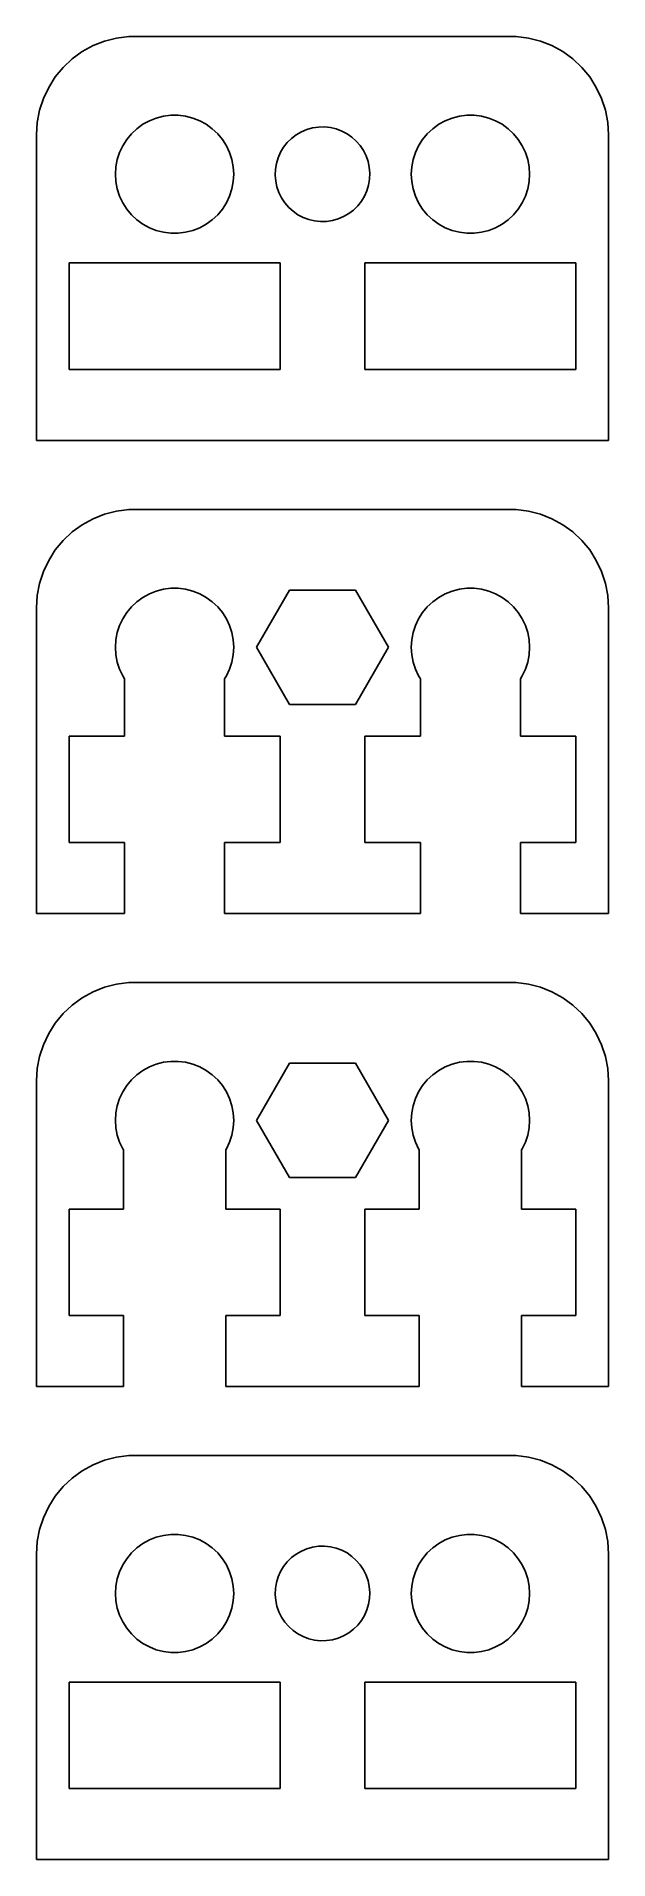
# Model space of a CAD drawing. Header units: metres. Extents: x -14.5 to 14.5, y 0 to 92.5.
import ezdxf

# ---------------------------------------------------------------- set-up
doc = ezdxf.new("R2010")
doc.units = ezdxf.units.M

msp = doc.modelspace()

# ---------------------------------------------------------------- linework, layer by layer
for p, q in [((-9.81395, 92.4901), (-10.4369, 92.4114)), ((9.81395, 92.4901), (-9.81395, 92.4901)), ((10.4369, 92.4114), (9.81395, 92.4901)), ((-12.1791, 91.7216), (-12.6871, 91.3526)), ((-11.6289, 92.0241), (-12.1791, 91.7216)), ((-11.0451, 92.2553), (-11.6289, 92.0241)), ((-10.4369, 92.4114), (-11.0451, 92.2553)), ((11.0451, 92.2553), (10.4369, 92.4114)), ((11.6289, 92.0241), (11.0451, 92.2553)), ((12.1791, 91.7216), (11.6289, 92.0241)), ((12.6871, 91.3526), (12.1791, 91.7216)), ((-13.1448, 90.9227), (-13.5451, 90.4389)), ((-12.6871, 91.3526), (-13.1448, 90.9227)), ((13.1448, 90.9227), (12.6871, 91.3526)), ((13.5451, 90.4389), (13.1448, 90.9227)), ((-13.8815, 89.9088), (-14.1489, 89.3406)), ((-13.5451, 90.4389), (-13.8815, 89.9088)), ((13.8815, 89.9088), (13.5451, 90.4389)), ((14.1489, 89.3406), (13.8815, 89.9088)), ((-14.1489, 89.3406), (-14.3429, 88.7434)), ((14.3429, 88.7434), (14.1489, 89.3406)), ((-14.4606, 88.1267), (-14.5, 87.5)), ((-14.3429, 88.7434), (-14.4606, 88.1267)), ((-9.41226, 87.8115), (-9.10747, 88.033)), ((-9.10747, 88.033), (-8.77733, 88.2145)), ((-8.77733, 88.2145), (-8.42705, 88.3532)), ((-8.42705, 88.3532), (-8.06213, 88.4469)), ((-8.06213, 88.4469), (-7.68837, 88.4941)), ((-7.68837, 88.4941), (-7.31161, 88.4941)), ((-7.31161, 88.4941), (-6.93785, 88.4469)), ((-6.93785, 88.4469), (-6.57294, 88.3532)), ((-6.57294, 88.3532), (-6.22266, 88.2145)), ((-6.22266, 88.2145), (-5.89252, 88.033)), ((-5.89252, 88.033), (-5.58772, 87.8115)), ((-0.498978, 87.8475), (-0.200821, 87.8916)), ((-0.200821, 87.8916), (0.100494, 87.8979)), ((0.100494, 87.8979), (0.400238, 87.8664)), ((0.400238, 87.8664), (0.693665, 87.7976)), ((5.58772, 87.8115), (5.89252, 88.033)), ((5.89252, 88.033), (6.22266, 88.2145)), ((6.22266, 88.2145), (6.57294, 88.3532)), ((6.57294, 88.3532), (6.93785, 88.4469)), ((6.93785, 88.4469), (7.31161, 88.4941)), ((7.31161, 88.4941), (7.68837, 88.4941)), ((7.68837, 88.4941), (8.06213, 88.4469)), ((8.06213, 88.4469), (8.42705, 88.3532)), ((8.42705, 88.3532), (8.77733, 88.2145)), ((8.77733, 88.2145), (9.10747, 88.033)), ((9.10747, 88.033), (9.41226, 87.8115)), ((14.4606, 88.1267), (14.3429, 88.7434)), ((14.5, 87.5), (14.4606, 88.1267)), ((-14.5, 87.5), (-14.5, 72)), ((-10.2893, 86.6044), (-10.1289, 86.9453)), ((-10.1289, 86.9453), (-9.92705, 87.2634)), ((-9.92705, 87.2634), (-9.6869, 87.5536)), ((-9.6869, 87.5536), (-9.41226, 87.8115)), ((-5.58772, 87.8115), (-5.31308, 87.5536)), ((-5.31308, 87.5536), (-5.07294, 87.2634)), ((-5.07294, 87.2634), (-4.87108, 86.9453)), ((-4.87108, 86.9453), (-4.71066, 86.6044)), ((-1.97075, 86.8697), (-1.78354, 87.1059)), ((-1.78354, 87.1059), (-1.56821, 87.3168)), ((-1.56821, 87.3168), (-1.32812, 87.499)), ((-1.32812, 87.499), (-1.06712, 87.6497)), ((-1.06712, 87.6497), (-0.789276, 87.7665)), ((-0.789276, 87.7665), (-0.498978, 87.8475)), ((0.693665, 87.7976), (0.976166, 87.6925)), ((0.976166, 87.6925), (1.24326, 87.5529)), ((1.24326, 87.5529), (1.49075, 87.3809)), ((1.49075, 87.3809), (1.71472, 87.1792)), ((1.71472, 87.1792), (1.91167, 86.951)), ((1.91167, 86.951), (2.07846, 86.7)), ((4.71066, 86.6044), (4.87108, 86.9453)), ((4.87108, 86.9453), (5.07294, 87.2634)), ((5.07294, 87.2634), (5.31308, 87.5536)), ((5.31308, 87.5536), (5.58772, 87.8115)), ((9.41226, 87.8115), (9.6869, 87.5536)), ((9.6869, 87.5536), (9.92705, 87.2634)), ((9.92705, 87.2634), (10.1289, 86.9453)), ((10.1289, 86.9453), (10.2893, 86.6044)), ((14.5, 72), (14.5, 87.5)), ((-10.4763, 85.876), (-10.4057, 86.2461)), ((-10.4057, 86.2461), (-10.2893, 86.6044)), ((-4.71066, 86.6044), (-4.59424, 86.2461)), ((-4.59424, 86.2461), (-4.52365, 85.876)), ((-2.38684, 85.7509), (-2.33658, 86.048)), ((-2.33658, 86.048), (-2.24947, 86.3366)), ((-2.24947, 86.3366), (-2.12688, 86.6119)), ((-2.12688, 86.6119), (-1.97075, 86.8697)), ((2.07846, 86.7), (2.21246, 86.43)), ((2.21246, 86.43), (2.31158, 86.1454)), ((2.31158, 86.1454), (2.37425, 85.8506)), ((4.52365, 85.876), (4.59424, 86.2461)), ((4.59424, 86.2461), (4.71066, 86.6044)), ((10.2893, 86.6044), (10.4057, 86.2461)), ((10.4057, 86.2461), (10.4763, 85.876)), ((-10.5, 85.5), (-10.4763, 85.876)), ((-10.4763, 85.124), (-10.5, 85.5)), ((-10.4057, 84.7539), (-10.4763, 85.124)), ((-4.52365, 85.124), (-4.59424, 84.7539)), ((-4.52365, 85.876), (-4.5, 85.5)), ((-4.5, 85.5), (-4.52365, 85.124)), ((-2.39946, 85.4497), (-2.38684, 85.7509)), ((-2.37425, 85.1494), (-2.39946, 85.4497)), ((-2.31158, 84.8546), (-2.37425, 85.1494)), ((2.38684, 85.2491), (2.33658, 84.952)), ((2.37425, 85.8506), (2.39946, 85.5502)), ((2.39946, 85.5502), (2.38684, 85.2491)), ((4.5, 85.5), (4.52365, 85.876)), ((4.52365, 85.124), (4.5, 85.5)), ((4.59424, 84.7539), (4.52365, 85.124)), ((10.4763, 85.124), (10.4057, 84.7539)), ((10.4763, 85.876), (10.5, 85.5)), ((10.5, 85.5), (10.4763, 85.124)), ((-10.2893, 84.3956), (-10.4057, 84.7539)), ((-10.1289, 84.0547), (-10.2893, 84.3956)), ((-4.71066, 84.3956), (-4.87108, 84.0547)), ((-4.59424, 84.7539), (-4.71066, 84.3956)), ((-2.21246, 84.57), (-2.31158, 84.8546)), ((-2.07846, 84.3), (-2.21246, 84.57)), ((-1.91167, 84.049), (-2.07846, 84.3)), ((2.12688, 84.3881), (1.97075, 84.1303)), ((2.24947, 84.6634), (2.12688, 84.3881)), ((2.33658, 84.952), (2.24947, 84.6634)), ((4.71066, 84.3956), (4.59424, 84.7539)), ((4.87108, 84.0547), (4.71066, 84.3956)), ((10.2893, 84.3956), (10.1289, 84.0547)), ((10.4057, 84.7539), (10.2893, 84.3956)), ((-9.92705, 83.7366), (-10.1289, 84.0547)), ((-9.6869, 83.4464), (-9.92705, 83.7366)), ((-9.41226, 83.1884), (-9.6869, 83.4464)), ((-5.31308, 83.4464), (-5.58772, 83.1884)), ((-5.07294, 83.7366), (-5.31308, 83.4464)), ((-4.87108, 84.0547), (-5.07294, 83.7366)), ((-1.71472, 83.8208), (-1.91167, 84.049)), ((-1.49075, 83.6191), (-1.71472, 83.8208)), ((-1.24326, 83.4471), (-1.49075, 83.6191)), ((-0.976166, 83.3075), (-1.24326, 83.4471)), ((-0.693665, 83.2024), (-0.976166, 83.3075)), ((1.06712, 83.3503), (0.789276, 83.2335)), ((1.32812, 83.501), (1.06712, 83.3503)), ((1.56821, 83.6832), (1.32812, 83.501)), ((1.78354, 83.8941), (1.56821, 83.6832)), ((1.97075, 84.1303), (1.78354, 83.8941)), ((5.07294, 83.7366), (4.87108, 84.0547)), ((5.31308, 83.4464), (5.07294, 83.7366)), ((5.58772, 83.1884), (5.31308, 83.4464)), ((9.6869, 83.4464), (9.41226, 83.1884)), ((9.92705, 83.7366), (9.6869, 83.4464)), ((10.1289, 84.0547), (9.92705, 83.7366)), ((-9.10747, 82.967), (-9.41226, 83.1884)), ((-8.77733, 82.7855), (-9.10747, 82.967)), ((-8.42705, 82.6468), (-8.77733, 82.7855)), ((-8.06213, 82.5531), (-8.42705, 82.6468)), ((-7.68837, 82.5059), (-8.06213, 82.5531)), ((-7.31161, 82.5059), (-7.68837, 82.5059)), ((-6.93785, 82.5531), (-7.31161, 82.5059)), ((-6.57294, 82.6468), (-6.93785, 82.5531)), ((-6.22266, 82.7855), (-6.57294, 82.6468)), ((-5.89252, 82.967), (-6.22266, 82.7855)), ((-5.58772, 83.1884), (-5.89252, 82.967)), ((-0.400238, 83.1336), (-0.693665, 83.2024)), ((-0.100494, 83.1021), (-0.400238, 83.1336)), ((0.200821, 83.1084), (-0.100494, 83.1021)), ((0.498978, 83.1524), (0.200821, 83.1084)), ((0.789276, 83.2335), (0.498978, 83.1524)), ((5.89252, 82.967), (5.58772, 83.1884)), ((6.22266, 82.7855), (5.89252, 82.967)), ((6.57294, 82.6468), (6.22266, 82.7855)), ((6.93785, 82.5531), (6.57294, 82.6468)), ((7.31161, 82.5059), (6.93785, 82.5531)), ((7.68837, 82.5059), (7.31161, 82.5059)), ((8.06213, 82.5531), (7.68837, 82.5059)), ((8.42705, 82.6468), (8.06213, 82.5531)), ((8.77733, 82.7855), (8.42705, 82.6468)), ((9.10747, 82.967), (8.77733, 82.7855)), ((9.41226, 83.1884), (9.10747, 82.967)), ((-12.8466, 75.6), (-12.8466, 81)), ((-12.8466, 81), (-2.15337, 81)), ((-2.15337, 81), (-2.15337, 75.6)), ((2.15337, 75.6), (2.15337, 81)), ((2.15337, 81), (12.8466, 81)), ((12.8466, 81), (12.8466, 75.6)), ((-2.15337, 75.6), (-12.8466, 75.6)), ((12.8466, 75.6), (2.15337, 75.6)), ((-14.5, 72), (14.5, 72)), ((-9.81395, 68.4901), (-10.4369, 68.4114)), ((9.81395, 68.4901), (-9.81395, 68.4901)), ((10.4369, 68.4114), (9.81395, 68.4901)), ((-12.1791, 67.7216), (-12.6871, 67.3526)), ((-11.6289, 68.0241), (-12.1791, 67.7216)), ((-11.0451, 68.2553), (-11.6289, 68.0241)), ((-10.4369, 68.4114), (-11.0451, 68.2553)), ((11.0451, 68.2553), (10.4369, 68.4114)), ((11.6289, 68.0241), (11.0451, 68.2553)), ((12.1791, 67.7216), (11.6289, 68.0241)), ((12.6871, 67.3526), (12.1791, 67.7216)), ((-13.1448, 66.9227), (-13.5451, 66.4389)), ((-12.6871, 67.3526), (-13.1448, 66.9227)), ((13.1448, 66.9227), (12.6871, 67.3526)), ((13.5451, 66.4389), (13.1448, 66.9227)), ((-13.8815, 65.9088), (-14.1489, 65.3406)), ((-13.5451, 66.4389), (-13.8815, 65.9088)), ((13.8815, 65.9088), (13.5451, 66.4389)), ((14.1489, 65.3406), (13.8815, 65.9088)), ((-14.3429, 64.7434), (-14.4606, 64.1267)), ((-14.1489, 65.3406), (-14.3429, 64.7434)), ((14.3429, 64.7434), (14.1489, 65.3406)), ((14.4606, 64.1267), (14.3429, 64.7434)), ((-14.4606, 64.1267), (-14.5, 63.5)), ((-9.41226, 63.8115), (-9.10747, 64.033)), ((-9.10747, 64.033), (-8.77733, 64.2145)), ((-8.77733, 64.2145), (-8.42705, 64.3532)), ((-8.42705, 64.3532), (-8.06213, 64.4469)), ((-8.06213, 64.4469), (-7.68837, 64.4941)), ((-7.68837, 64.4941), (-7.31161, 64.4941)), ((-7.31161, 64.4941), (-6.93785, 64.4469)), ((-6.93785, 64.4469), (-6.57294, 64.3532)), ((-6.57294, 64.3532), (-6.22266, 64.2145)), ((-6.22266, 64.2145), (-5.89252, 64.033)), ((-5.89252, 64.033), (-5.58772, 63.8115)), ((-3.34659, 61.5), (-1.67329, 64.3982)), ((-1.67329, 64.3982), (1.67328, 64.3982)), ((1.67328, 64.3982), (3.34659, 61.5)), ((5.58772, 63.8115), (5.89252, 64.033)), ((5.89252, 64.033), (6.22266, 64.2145)), ((6.22266, 64.2145), (6.57294, 64.3532)), ((6.57294, 64.3532), (6.93785, 64.4469)), ((6.93785, 64.4469), (7.31161, 64.4941)), ((7.31161, 64.4941), (7.68837, 64.4941)), ((7.68837, 64.4941), (8.06213, 64.4469)), ((8.06213, 64.4469), (8.42705, 64.3532)), ((8.42705, 64.3532), (8.77733, 64.2145)), ((8.77733, 64.2145), (9.10747, 64.033)), ((9.10747, 64.033), (9.41226, 63.8115)), ((14.5, 63.5), (14.4606, 64.1267)), ((-14.5, 63.5), (-14.5, 48)), ((-10.2893, 62.6044), (-10.1289, 62.9453)), ((-10.1289, 62.9453), (-9.92705, 63.2634)), ((-9.92705, 63.2634), (-9.6869, 63.5536)), ((-9.6869, 63.5536), (-9.41226, 63.8115)), ((-5.58772, 63.8115), (-5.31308, 63.5536)), ((-5.31308, 63.5536), (-5.07294, 63.2634)), ((-5.07294, 63.2634), (-4.87108, 62.9453)), ((-4.87108, 62.9453), (-4.71066, 62.6044)), ((4.71066, 62.6044), (4.87108, 62.9453)), ((4.87108, 62.9453), (5.07294, 63.2634)), ((5.07294, 63.2634), (5.31308, 63.5536)), ((5.31308, 63.5536), (5.58772, 63.8115)), ((9.41226, 63.8115), (9.6869, 63.5536)), ((9.6869, 63.5536), (9.92705, 63.2634)), ((9.92705, 63.2634), (10.1289, 62.9453)), ((10.1289, 62.9453), (10.2893, 62.6044)), ((14.5, 48), (14.5, 63.5)), ((-10.4763, 61.876), (-10.4057, 62.2461)), ((-10.4057, 62.2461), (-10.2893, 62.6044)), ((-4.71066, 62.6044), (-4.59424, 62.2461)), ((-4.59424, 62.2461), (-4.52365, 61.876)), ((4.52365, 61.876), (4.59424, 62.2461)), ((4.59424, 62.2461), (4.71066, 62.6044)), ((10.2893, 62.6044), (10.4057, 62.2461)), ((10.4057, 62.2461), (10.4763, 61.876)), ((-10.5, 61.5), (-10.4763, 61.876)), ((-10.4763, 61.124), (-10.5, 61.5)), ((-10.4057, 60.7539), (-10.4763, 61.124)), ((-4.52365, 61.124), (-4.59424, 60.7539)), ((-4.52365, 61.876), (-4.5, 61.5)), ((-4.5, 61.5), (-4.52365, 61.124)), ((-1.67328, 58.6018), (-3.34659, 61.5)), ((3.34659, 61.5), (1.67329, 58.6018)), ((4.5, 61.5), (4.52365, 61.876)), ((4.52365, 61.124), (4.5, 61.5)), ((4.59424, 60.7539), (4.52365, 61.124)), ((10.4763, 61.124), (10.4057, 60.7539)), ((10.4763, 61.876), (10.5, 61.5)), ((10.5, 61.5), (10.4763, 61.124)), ((-10.2893, 60.3956), (-10.4057, 60.7539)), ((-10.1289, 60.0547), (-10.2893, 60.3956)), ((-4.71066, 60.3956), (-4.87108, 60.0547)), ((-4.59424, 60.7539), (-4.71066, 60.3956)), ((4.71066, 60.3956), (4.59424, 60.7539)), ((4.87108, 60.0547), (4.71066, 60.3956)), ((10.2893, 60.3956), (10.1289, 60.0547)), ((10.4057, 60.7539), (10.2893, 60.3956)), ((-10.0307, 59.9), (-10.1289, 60.0547)), ((-10.0307, 57), (-10.0307, 59.9)), ((-4.87108, 60.0547), (-4.96927, 59.9)), ((-4.96927, 59.9), (-4.96927, 57)), ((4.96927, 59.9), (4.87108, 60.0547)), ((4.96927, 57), (4.96927, 59.9)), ((10.1289, 60.0547), (10.0307, 59.9)), ((10.0307, 59.9), (10.0307, 57)), ((1.67329, 58.6018), (-1.67328, 58.6018)), ((-12.8466, 51.6), (-12.8466, 57)), ((-12.8466, 57), (-10.0307, 57)), ((-4.96927, 57), (-2.15337, 57)), ((-2.15337, 57), (-2.15337, 51.6)), ((2.15337, 51.6), (2.15337, 57)), ((2.15337, 57), (4.96927, 57)), ((10.0307, 57), (12.8466, 57)), ((12.8466, 57), (12.8466, 51.6)), ((-10.0307, 51.6), (-12.8466, 51.6)), ((-10.0307, 48), (-10.0307, 51.6)), ((-2.15337, 51.6), (-4.96927, 51.6)), ((-4.96927, 51.6), (-4.96927, 48)), ((4.96927, 51.6), (2.15337, 51.6)), ((4.96927, 48), (4.96927, 51.6)), ((12.8466, 51.6), (10.0307, 51.6)), ((10.0307, 51.6), (10.0307, 48)), ((-14.5, 48), (-10.0307, 48)), ((-4.96927, 48), (4.96927, 48)), ((10.0307, 48), (14.5, 48)), ((-10.4369, 44.4114), (-11.0451, 44.2553)), ((-9.81395, 44.4901), (-10.4369, 44.4114)), ((9.81395, 44.4901), (-9.81395, 44.4901)), ((10.4369, 44.4114), (9.81395, 44.4901)), ((11.0451, 44.2553), (10.4369, 44.4114)), ((-12.1791, 43.7216), (-12.6871, 43.3526)), ((-11.6289, 44.0241), (-12.1791, 43.7216)), ((-11.0451, 44.2553), (-11.6289, 44.0241)), ((11.6289, 44.0241), (11.0451, 44.2553)), ((12.1791, 43.7216), (11.6289, 44.0241)), ((12.6871, 43.3526), (12.1791, 43.7216)), ((-13.1448, 42.9227), (-13.5451, 42.4389)), ((-12.6871, 43.3526), (-13.1448, 42.9227)), ((13.1448, 42.9227), (12.6871, 43.3526)), ((13.5451, 42.4389), (13.1448, 42.9227)), ((-13.8815, 41.9088), (-14.1489, 41.3406)), ((-13.5451, 42.4389), (-13.8815, 41.9088)), ((13.8815, 41.9088), (13.5451, 42.4389)), ((14.1489, 41.3406), (13.8815, 41.9088)), ((-14.3429, 40.7434), (-14.4606, 40.1267)), ((-14.1489, 41.3406), (-14.3429, 40.7434)), ((14.3429, 40.7434), (14.1489, 41.3406)), ((14.4606, 40.1267), (14.3429, 40.7434)), ((-14.4606, 40.1267), (-14.5, 39.5)), ((-9.6869, 39.5536), (-9.41226, 39.8115)), ((-9.41226, 39.8115), (-9.10747, 40.033)), ((-9.10747, 40.033), (-8.77733, 40.2145)), ((-8.77733, 40.2145), (-8.42705, 40.3532)), ((-8.42705, 40.3532), (-8.06213, 40.4469)), ((-8.06213, 40.4469), (-7.68837, 40.4941)), ((-7.68837, 40.4941), (-7.31161, 40.4941)), ((-7.31161, 40.4941), (-6.93785, 40.4469)), ((-6.93785, 40.4469), (-6.57294, 40.3532)), ((-6.57294, 40.3532), (-6.22266, 40.2145)), ((-6.22266, 40.2145), (-5.89252, 40.033)), ((-5.89252, 40.033), (-5.58772, 39.8115)), ((-5.58772, 39.8115), (-5.31308, 39.5536)), ((-3.34659, 37.5), (-1.67329, 40.3982)), ((-1.67329, 40.3982), (1.67328, 40.3982)), ((1.67328, 40.3982), (3.34659, 37.5)), ((5.31308, 39.5536), (5.58772, 39.8115)), ((5.58772, 39.8115), (5.89252, 40.033)), ((5.89252, 40.033), (6.22266, 40.2145)), ((6.22266, 40.2145), (6.57294, 40.3532)), ((6.57294, 40.3532), (6.93785, 40.4469)), ((6.93785, 40.4469), (7.31161, 40.4941)), ((7.31161, 40.4941), (7.68837, 40.4941)), ((7.68837, 40.4941), (8.06213, 40.4469)), ((8.06213, 40.4469), (8.42705, 40.3532)), ((8.42705, 40.3532), (8.77733, 40.2145)), ((8.77733, 40.2145), (9.10747, 40.033)), ((9.10747, 40.033), (9.41226, 39.8115)), ((9.41226, 39.8115), (9.6869, 39.5536)), ((14.5, 39.5), (14.4606, 40.1267)), ((-14.5, 39.5), (-14.5, 24)), ((-10.2893, 38.6044), (-10.1289, 38.9453)), ((-10.1289, 38.9453), (-9.92705, 39.2634)), ((-9.92705, 39.2634), (-9.6869, 39.5536)), ((-5.31308, 39.5536), (-5.07294, 39.2634)), ((-5.07294, 39.2634), (-4.87108, 38.9453)), ((-4.87108, 38.9453), (-4.71066, 38.6044)), ((4.71066, 38.6044), (4.87108, 38.9453)), ((4.87108, 38.9453), (5.07294, 39.2634)), ((5.07294, 39.2634), (5.31308, 39.5536)), ((9.6869, 39.5536), (9.92705, 39.2634)), ((9.92705, 39.2634), (10.1289, 38.9453)), ((10.1289, 38.9453), (10.2893, 38.6044)), ((14.5, 24), (14.5, 39.5)), ((-10.4763, 37.876), (-10.4057, 38.2461)), ((-10.4057, 38.2461), (-10.2893, 38.6044)), ((-4.71066, 38.6044), (-4.59424, 38.2461)), ((-4.59424, 38.2461), (-4.52365, 37.876)), ((4.52365, 37.876), (4.59424, 38.2461)), ((4.59424, 38.2461), (4.71066, 38.6044)), ((10.2893, 38.6044), (10.4057, 38.2461)), ((10.4057, 38.2461), (10.4763, 37.876)), ((-10.5, 37.5), (-10.4763, 37.876)), ((-10.4763, 37.124), (-10.5, 37.5)), ((-10.4057, 36.7539), (-10.4763, 37.124)), ((-4.52365, 37.124), (-4.59424, 36.7539)), ((-4.52365, 37.876), (-4.5, 37.5)), ((-4.5, 37.5), (-4.52365, 37.124)), ((-1.67328, 34.6018), (-3.34659, 37.5)), ((3.34659, 37.5), (1.67329, 34.6018)), ((4.5, 37.5), (4.52365, 37.876)), ((4.52365, 37.124), (4.5, 37.5)), ((4.59424, 36.7539), (4.52365, 37.124)), ((10.4763, 37.124), (10.4057, 36.7539)), ((10.4763, 37.876), (10.5, 37.5)), ((10.5, 37.5), (10.4763, 37.124)), ((-10.2893, 36.3956), (-10.4057, 36.7539)), ((-10.1289, 36.0547), (-10.2893, 36.3956)), ((-4.71066, 36.3956), (-4.87108, 36.0547)), ((-4.59424, 36.7539), (-4.71066, 36.3956)), ((4.71066, 36.3956), (4.59424, 36.7539)), ((4.87108, 36.0547), (4.71066, 36.3956)), ((10.2893, 36.3956), (10.1289, 36.0547)), ((10.4057, 36.7539), (10.2893, 36.3956)), ((-10.0942, 36), (-10.1289, 36.0547)), ((-10.0942, 33), (-10.0942, 36)), ((-4.87108, 36.0547), (-4.90581, 36)), ((-4.90581, 36), (-4.90581, 33)), ((4.90581, 36), (4.87108, 36.0547)), ((4.90581, 33), (4.90581, 36)), ((10.1289, 36.0547), (10.0942, 36)), ((10.0942, 36), (10.0942, 33)), ((1.67329, 34.6018), (-1.67328, 34.6018)), ((-12.8466, 27.6), (-12.8466, 33)), ((-12.8466, 33), (-10.0942, 33)), ((-4.90581, 33), (-2.15337, 33)), ((-2.15337, 33), (-2.15337, 27.6)), ((2.15337, 27.6), (2.15337, 33)), ((2.15337, 33), (4.90581, 33)), ((10.0942, 33), (12.8466, 33)), ((12.8466, 33), (12.8466, 27.6)), ((-10.0942, 27.6), (-12.8466, 27.6)), ((-10.0942, 24), (-10.0942, 27.6)), ((-2.15337, 27.6), (-4.90581, 27.6)), ((-4.90581, 27.6), (-4.90581, 24)), ((4.90581, 27.6), (2.15337, 27.6)), ((4.90581, 24), (4.90581, 27.6)), ((12.8466, 27.6), (10.0942, 27.6)), ((10.0942, 27.6), (10.0942, 24)), ((-14.5, 24), (-10.0942, 24)), ((-4.90581, 24), (4.90581, 24)), ((10.0942, 24), (14.5, 24)), ((-10.4369, 20.4114), (-11.0451, 20.2553)), ((-9.81395, 20.4901), (-10.4369, 20.4114)), ((9.81395, 20.4901), (-9.81395, 20.4901)), ((10.4369, 20.4114), (9.81395, 20.4901)), ((11.0451, 20.2553), (10.4369, 20.4114)), ((-12.1791, 19.7216), (-12.6871, 19.3526)), ((-11.6289, 20.0241), (-12.1791, 19.7216)), ((-11.0451, 20.2553), (-11.6289, 20.0241)), ((11.6289, 20.0241), (11.0451, 20.2553)), ((12.1791, 19.7216), (11.6289, 20.0241)), ((12.6871, 19.3526), (12.1791, 19.7216)), ((-13.1448, 18.9227), (-13.5451, 18.4389)), ((-12.6871, 19.3526), (-13.1448, 18.9227)), ((13.1448, 18.9227), (12.6871, 19.3526)), ((13.5451, 18.4389), (13.1448, 18.9227)), ((-13.8815, 17.9088), (-14.1489, 17.3406)), ((-13.5451, 18.4389), (-13.8815, 17.9088)), ((13.8815, 17.9088), (13.5451, 18.4389)), ((14.1489, 17.3406), (13.8815, 17.9088)), ((-14.3429, 16.7434), (-14.4606, 16.1267)), ((-14.1489, 17.3406), (-14.3429, 16.7434)), ((14.3429, 16.7434), (14.1489, 17.3406)), ((14.4606, 16.1267), (14.3429, 16.7434)), ((-14.4606, 16.1267), (-14.5, 15.5)), ((-9.6869, 15.5536), (-9.41226, 15.8115)), ((-9.41226, 15.8115), (-9.10747, 16.033)), ((-9.10747, 16.033), (-8.77733, 16.2145)), ((-8.77733, 16.2145), (-8.42705, 16.3532)), ((-8.42705, 16.3532), (-8.06213, 16.4469)), ((-8.06213, 16.4469), (-7.68837, 16.4941)), ((-7.68837, 16.4941), (-7.31161, 16.4941)), ((-7.31161, 16.4941), (-6.93785, 16.4469)), ((-6.93785, 16.4469), (-6.57294, 16.3532)), ((-6.57294, 16.3532), (-6.22266, 16.2145)), ((-6.22266, 16.2145), (-5.89252, 16.033)), ((-5.89252, 16.033), (-5.58772, 15.8115)), ((-5.58772, 15.8115), (-5.31308, 15.5536)), ((-1.06712, 15.6497), (-0.789276, 15.7665)), ((-0.789276, 15.7665), (-0.498978, 15.8475)), ((-0.498978, 15.8475), (-0.200821, 15.8916)), ((-0.200821, 15.8916), (0.100494, 15.8979)), ((0.100494, 15.8979), (0.400238, 15.8664)), ((0.400238, 15.8664), (0.693665, 15.7976)), ((0.693665, 15.7976), (0.976166, 15.6925)), ((5.31308, 15.5536), (5.58772, 15.8115)), ((5.58772, 15.8115), (5.89252, 16.033)), ((5.89252, 16.033), (6.22266, 16.2145)), ((6.22266, 16.2145), (6.57294, 16.3532)), ((6.57294, 16.3532), (6.93785, 16.4469)), ((6.93785, 16.4469), (7.31161, 16.4941)), ((7.31161, 16.4941), (7.68837, 16.4941)), ((7.68837, 16.4941), (8.06213, 16.4469)), ((8.06213, 16.4469), (8.42705, 16.3532)), ((8.42705, 16.3532), (8.77733, 16.2145)), ((8.77733, 16.2145), (9.10747, 16.033)), ((9.10747, 16.033), (9.41226, 15.8115)), ((9.41226, 15.8115), (9.6869, 15.5536)), ((14.5, 15.5), (14.4606, 16.1267)), ((-14.5, 15.5), (-14.5, 0)), ((-10.2893, 14.6044), (-10.1289, 14.9453)), ((-10.1289, 14.9453), (-9.92705, 15.2634)), ((-9.92705, 15.2634), (-9.6869, 15.5536)), ((-5.31308, 15.5536), (-5.07294, 15.2634)), ((-5.07294, 15.2634), (-4.87108, 14.9453)), ((-4.87108, 14.9453), (-4.71066, 14.6044)), ((-2.12688, 14.6119), (-1.97075, 14.8697)), ((-1.97075, 14.8697), (-1.78354, 15.1059)), ((-1.78354, 15.1059), (-1.56821, 15.3168)), ((-1.56821, 15.3168), (-1.32812, 15.499)), ((-1.32812, 15.499), (-1.06712, 15.6497)), ((0.976166, 15.6925), (1.24326, 15.5529)), ((1.24326, 15.5529), (1.49075, 15.3809)), ((1.49075, 15.3809), (1.71472, 15.1792)), ((1.71472, 15.1792), (1.91167, 14.951)), ((1.91167, 14.951), (2.07846, 14.7)), ((4.71066, 14.6044), (4.87108, 14.9453)), ((4.87108, 14.9453), (5.07294, 15.2634)), ((5.07294, 15.2634), (5.31308, 15.5536)), ((9.6869, 15.5536), (9.92705, 15.2634)), ((9.92705, 15.2634), (10.1289, 14.9453)), ((10.1289, 14.9453), (10.2893, 14.6044)), ((14.5, 0), (14.5, 15.5)), ((-10.5, 13.5), (-10.4763, 13.876)), ((-10.4763, 13.876), (-10.4057, 14.2461)), ((-10.4057, 14.2461), (-10.2893, 14.6044)), ((-4.71066, 14.6044), (-4.59424, 14.2461)), ((-4.59424, 14.2461), (-4.52365, 13.876)), ((-4.52365, 13.876), (-4.5, 13.5)), ((-2.38684, 13.7509), (-2.33658, 14.048)), ((-2.33658, 14.048), (-2.24947, 14.3366)), ((-2.24947, 14.3366), (-2.12688, 14.6119)), ((2.07846, 14.7), (2.21246, 14.43)), ((2.21246, 14.43), (2.31158, 14.1454)), ((2.31158, 14.1454), (2.37425, 13.8506)), ((4.5, 13.5), (4.52365, 13.876)), ((4.52365, 13.876), (4.59424, 14.2461)), ((4.59424, 14.2461), (4.71066, 14.6044)), ((10.2893, 14.6044), (10.4057, 14.2461)), ((10.4057, 14.2461), (10.4763, 13.876)), ((10.4763, 13.876), (10.5, 13.5)), ((-10.4763, 13.124), (-10.5, 13.5)), ((-10.4057, 12.7539), (-10.4763, 13.124)), ((-4.52365, 13.124), (-4.59424, 12.7539)), ((-4.5, 13.5), (-4.52365, 13.124)), ((-2.39946, 13.4497), (-2.38684, 13.7509)), ((-2.37425, 13.1494), (-2.39946, 13.4497)), ((-2.31158, 12.8546), (-2.37425, 13.1494)), ((2.33658, 12.952), (2.24947, 12.6634)), ((2.38684, 13.2491), (2.33658, 12.952)), ((2.37425, 13.8506), (2.39946, 13.5502)), ((2.39946, 13.5502), (2.38684, 13.2491)), ((4.52365, 13.124), (4.5, 13.5)), ((4.59424, 12.7539), (4.52365, 13.124)), ((10.4763, 13.124), (10.4057, 12.7539)), ((10.5, 13.5), (10.4763, 13.124)), ((-10.2893, 12.3956), (-10.4057, 12.7539)), ((-10.1289, 12.0547), (-10.2893, 12.3956)), ((-9.92705, 11.7366), (-10.1289, 12.0547)), ((-4.87108, 12.0547), (-5.07294, 11.7366)), ((-4.71066, 12.3956), (-4.87108, 12.0547)), ((-4.59424, 12.7539), (-4.71066, 12.3956)), ((-2.21246, 12.57), (-2.31158, 12.8546)), ((-2.07846, 12.3), (-2.21246, 12.57)), ((-1.91167, 12.049), (-2.07846, 12.3)), ((-1.71472, 11.8208), (-1.91167, 12.049)), ((1.97075, 12.1303), (1.78354, 11.8941)), ((2.12688, 12.3881), (1.97075, 12.1303)), ((2.24947, 12.6634), (2.12688, 12.3881)), ((4.71066, 12.3956), (4.59424, 12.7539)), ((4.87108, 12.0547), (4.71066, 12.3956)), ((5.07294, 11.7366), (4.87108, 12.0547)), ((10.1289, 12.0547), (9.92705, 11.7366)), ((10.2893, 12.3956), (10.1289, 12.0547)), ((10.4057, 12.7539), (10.2893, 12.3956)), ((-9.6869, 11.4464), (-9.92705, 11.7366)), ((-9.41226, 11.1884), (-9.6869, 11.4464)), ((-9.10747, 10.967), (-9.41226, 11.1884)), ((-5.58772, 11.1884), (-5.89252, 10.967)), ((-5.31308, 11.4464), (-5.58772, 11.1884)), ((-5.07294, 11.7366), (-5.31308, 11.4464)), ((-1.49075, 11.6191), (-1.71472, 11.8208)), ((-1.24326, 11.4471), (-1.49075, 11.6191)), ((-0.976166, 11.3075), (-1.24326, 11.4471)), ((-0.693665, 11.2024), (-0.976166, 11.3075)), ((-0.400238, 11.1336), (-0.693665, 11.2024)), ((-0.100494, 11.1021), (-0.400238, 11.1336)), ((0.200821, 11.1084), (-0.100494, 11.1021)), ((0.498978, 11.1524), (0.200821, 11.1084)), ((0.789276, 11.2335), (0.498978, 11.1524)), ((1.06712, 11.3503), (0.789276, 11.2335)), ((1.32812, 11.501), (1.06712, 11.3503)), ((1.56821, 11.6832), (1.32812, 11.501)), ((1.78354, 11.8941), (1.56821, 11.6832)), ((5.31308, 11.4464), (5.07294, 11.7366)), ((5.58772, 11.1884), (5.31308, 11.4464)), ((5.89252, 10.967), (5.58772, 11.1884)), ((9.41226, 11.1884), (9.10747, 10.967)), ((9.6869, 11.4464), (9.41226, 11.1884)), ((9.92705, 11.7366), (9.6869, 11.4464)), ((-8.77733, 10.7855), (-9.10747, 10.967)), ((-8.42705, 10.6468), (-8.77733, 10.7855)), ((-8.06213, 10.5531), (-8.42705, 10.6468)), ((-7.68837, 10.5059), (-8.06213, 10.5531)), ((-7.31161, 10.5059), (-7.68837, 10.5059)), ((-6.93785, 10.5531), (-7.31161, 10.5059)), ((-6.57294, 10.6468), (-6.93785, 10.5531)), ((-6.22266, 10.7855), (-6.57294, 10.6468)), ((-5.89252, 10.967), (-6.22266, 10.7855)), ((6.22266, 10.7855), (5.89252, 10.967)), ((6.57294, 10.6468), (6.22266, 10.7855)), ((6.93785, 10.5531), (6.57294, 10.6468)), ((7.31161, 10.5059), (6.93785, 10.5531)), ((7.68837, 10.5059), (7.31161, 10.5059)), ((8.06213, 10.5531), (7.68837, 10.5059)), ((8.42705, 10.6468), (8.06213, 10.5531)), ((8.77733, 10.7855), (8.42705, 10.6468)), ((9.10747, 10.967), (8.77733, 10.7855)), ((-12.8466, 3.59999), (-12.8466, 9)), ((-12.8466, 9), (-2.15337, 9)), ((-2.15337, 9), (-2.15337, 3.59999)), ((2.15337, 3.59999), (2.15337, 9)), ((2.15337, 9), (12.8466, 9)), ((12.8466, 9), (12.8466, 3.59999)), ((-2.15337, 3.59999), (-12.8466, 3.59999)), ((12.8466, 3.59999), (2.15337, 3.59999)), ((-14.5, 0), (14.5, 0))]:
    msp.add_line(p, q)

doc.saveas('drawing.dxf')
